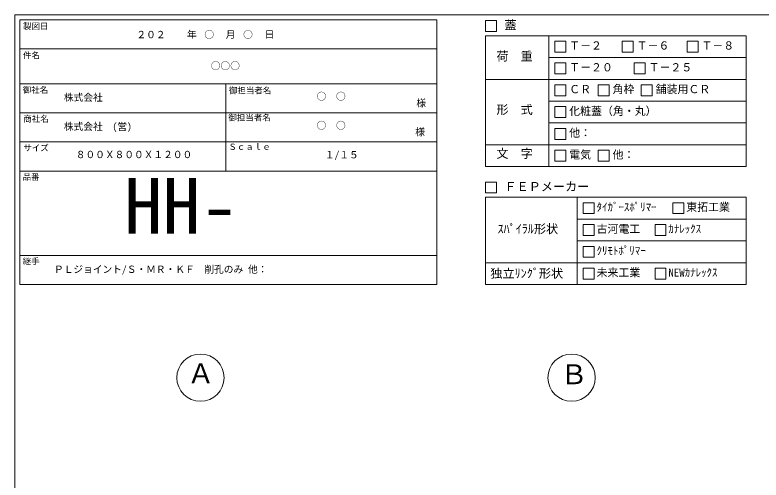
# Model space of a CAD drawing. Units: millimetres, scale not verified. Extents: x -4890 to 18490, y -2317 to 2317.
# Drawn here: x -1230 to 1847, y 398 to 2317 of the extents above; entities that cross this region are included whole.
import ezdxf
from ezdxf.enums import TextEntityAlignment as Align

# ---------------------------------------------------------------- set-up
doc = ezdxf.new("R2010")
doc.units = ezdxf.units.MM
doc.header["$LTSCALE"] = 10
for name, color, linetype, lineweight in [('0-2_waku', 7, 'Continuous', 18), ('0-3_gaikei', 7, 'Continuous', 18), ('0-E_文字１', 7, 'Continuous', 18), ('1-5_文字２', 7, 'Continuous', 5)]:
    doc.layers.add(name, color=color, linetype=linetype, lineweight=lineweight)
doc.styles.add('ＭＳ ゴシック', font='')
doc.styles.get('ＭＳ ゴシック').set_extended_font_data('MS Gothic')

msp = doc.modelspace()

# ---------------------------------------------------------------- linework, layer by layer
at = {"layer": '0-2_waku'}
for p, q in [((-1229.68, 2316.58), (-1229.68, -1958.42)), ((-1229.68, 2316.58), (4890.32, 2316.58)), ((-1209.68, 2296.58), (-1209.68, 1204.58)), ((-1209.68, 2296.58), (510.32, 2296.58)), ((-1209.68, 2296.58), (-1209.68, 1204.58)), ((-1209.68, 2296.58), (510.32, 2296.58)), ((-1209.68, 2296.58), (-1209.68, 1204.58)), ((510.32, 2296.58), (510.32, 1204.58)), ((710.33, 2230.8), (1785.33, 2230.8)), ((710.33, 2230.8), (710.33, 1690.8)), ((971, 2230.8), (971, 1690.8)), ((1785.33, 2230.8), (1785.33, 1690.8)), ((-1209.68, 2176.58), (510.32, 2176.58)), ((-1209.68, 2176.58), (510.32, 2176.58)), ((-1209.68, 2176.58), (510.32, 2176.58)), ((-1209.68, 2176.58), (510.32, 2176.58)), ((971, 2140.8), (1785.33, 2140.8)), ((-1209.68, 2032.58), (510.32, 2032.58)), ((-1209.68, 2032.58), (510.32, 2032.58)), ((-359.68, 2032.58), (-359.68, 1672.58)), ((710.33, 2050.8), (1785.33, 2050.8)), ((971, 1960.8), (1785.33, 1960.8)), ((-1209.68, 1912.58), (510.32, 1912.58)), ((971, 1870.8), (1785.33, 1870.8)), ((-1209.68, 1792.58), (510.32, 1792.58)), ((710.33, 1780.8), (1785.33, 1780.8)), ((-1209.68, 1672.58), (510.32, 1672.58)), ((710.33, 1690.8), (1785.33, 1690.8)), ((710.33, 1564.58), (1785.33, 1564.58)), ((710.33, 1564.58), (710.33, 1204.58)), ((1088.15, 1564.58), (1088.15, 1204.58)), ((1785.33, 1564.58), (1785.33, 1204.58)), ((1088.15, 1474.58), (1785.33, 1474.58)), ((1088.15, 1384.58), (1785.33, 1384.58)), ((-1209.68, 1324.58), (510.32, 1324.58)), ((710.33, 1294.58), (1785.33, 1294.58)), ((-1209.68, 1204.58), (510.32, 1204.58)), ((710.33, 1204.58), (1785.33, 1204.58)), ((710.33, 1204.58), (1785.33, 1204.58))]:
    msp.add_line(p, q, dxfattribs=at)
at = {"layer": '0-3_gaikei'}
for centre in [(-464.68, 820.33), (1065.32, 820.33)]:
    msp.add_circle(centre, 97.5, dxfattribs=at)
at = {"layer": '0-E_文字１'}
for p, q in [((710.32, 2293.62), (710.32, 2248.62)), ((710.32, 2248.62), (755.32, 2248.62)), ((996.28, 2208.3), (1041.28, 2208.3)), ((996.28, 2208.3), (996.28, 2163.3)), ((996.28, 2208.3), (996.28, 2163.3)), ((996.28, 2208.3), (1041.28, 2208.3)), ((996.28, 2208.3), (996.28, 2163.3)), ((996.28, 2208.3), (1041.28, 2208.3)), ((1041.28, 2208.3), (1041.28, 2163.3)), ((1041.28, 2208.3), (1041.28, 2163.3)), ((1041.28, 2208.3), (1041.28, 2163.3)), ((1274.37, 2208.3), (1319.37, 2208.3)), ((1274.37, 2208.3), (1274.37, 2163.3)), ((1319.37, 2208.3), (1319.37, 2163.3)), ((1541.57, 2208.3), (1586.57, 2208.3)), ((1541.57, 2208.3), (1541.57, 2163.3)), ((1586.57, 2208.3), (1586.57, 2163.3)), ((996.28, 2163.3), (1041.28, 2163.3)), ((996.28, 2163.3), (1041.28, 2163.3)), ((996.28, 2163.3), (1041.28, 2163.3)), ((1274.37, 2163.3), (1319.37, 2163.3)), ((1541.57, 2163.3), (1586.57, 2163.3)), ((996.28, 2118.3), (1041.28, 2118.3)), ((996.28, 2118.3), (996.28, 2073.3)), ((1041.28, 2118.3), (1041.28, 2073.3)), ((1323.77, 2118.3), (1368.77, 2118.3)), ((1323.77, 2118.3), (1323.77, 2073.3)), ((1368.77, 2118.3), (1368.77, 2073.3)), ((996.28, 2073.3), (1041.28, 2073.3)), ((1323.77, 2073.3), (1368.77, 2073.3)), ((996.28, 2028.3), (1041.28, 2028.3)), ((996.28, 2028.3), (996.28, 1983.3)), ((996.28, 2028.3), (996.28, 1983.3)), ((1041.28, 2028.3), (1041.28, 1983.3)), ((1041.28, 2028.3), (1041.28, 1983.3)), ((1175.28, 2028.3), (1220.28, 2028.3)), ((1175.28, 2028.3), (1175.28, 1983.3)), ((1220.28, 2028.3), (1220.28, 1983.3)), ((1352.79, 2028.3), (1397.79, 2028.3)), ((1352.79, 2028.3), (1352.79, 1983.3)), ((1397.79, 2028.3), (1397.79, 1983.3)), ((996.28, 1983.3), (1041.28, 1983.3)), ((996.28, 1983.3), (1041.28, 1983.3)), ((1175.28, 1983.3), (1220.28, 1983.3)), ((1352.79, 1983.3), (1397.79, 1983.3)), ((996.28, 1938.3), (996.28, 1893.3)), ((1041.28, 1938.3), (1041.28, 1893.3)), ((996.28, 1893.3), (1041.28, 1893.3)), ((996.28, 1848.3), (1041.28, 1848.3)), ((996.28, 1848.3), (996.28, 1803.3)), ((996.28, 1848.3), (996.28, 1803.3)), ((1041.28, 1848.3), (1041.28, 1803.3)), ((1041.28, 1848.3), (1041.28, 1803.3)), ((996.28, 1803.3), (1041.28, 1803.3)), ((996.28, 1803.3), (1041.28, 1803.3)), ((996.28, 1758.3), (996.28, 1713.3)), ((1175.28, 1758.3), (1175.28, 1713.3)), ((996.28, 1713.3), (1041.28, 1713.3)), ((1175.28, 1713.3), (1220.28, 1713.3)), ((710.32, 1627.4), (710.32, 1582.4)), ((710.32, 1582.4), (755.32, 1582.4)), ((1113.43, 1542.08), (1113.43, 1497.08)), ((1483.02, 1542.08), (1528.02, 1542.08)), ((1483.02, 1542.08), (1483.02, 1497.08)), ((1483.02, 1542.08), (1528.02, 1542.08)), ((1483.02, 1542.08), (1483.02, 1497.08)), ((1483.02, 1542.08), (1528.02, 1542.08)), ((1483.02, 1542.08), (1483.02, 1497.08)), ((1528.02, 1542.08), (1528.02, 1497.08)), ((1528.02, 1542.08), (1528.02, 1497.08)), ((1528.02, 1542.08), (1528.02, 1497.08)), ((1113.43, 1497.08), (1158.43, 1497.08)), ((1483.02, 1497.08), (1528.02, 1497.08)), ((1483.02, 1497.08), (1528.02, 1497.08)), ((1483.02, 1497.08), (1528.02, 1497.08)), ((1113.43, 1452.08), (1158.43, 1452.08)), ((1113.43, 1452.08), (1113.43, 1407.08)), ((1158.43, 1452.08), (1158.43, 1407.08)), ((1409.34, 1452.08), (1409.34, 1407.08)), ((1113.43, 1407.08), (1158.43, 1407.08)), ((1409.34, 1407.08), (1454.34, 1407.08)), ((1113.43, 1362.08), (1113.43, 1317.08)), ((1113.43, 1317.08), (1158.43, 1317.08)), ((1113.43, 1272.08), (1158.43, 1272.08)), ((1113.43, 1272.08), (1113.43, 1227.08)), ((1158.43, 1272.08), (1158.43, 1227.08)), ((1409.34, 1272.08), (1454.34, 1272.08)), ((1409.34, 1272.08), (1409.34, 1227.08)), ((1454.34, 1272.08), (1454.34, 1227.08)), ((1113.43, 1227.08), (1158.43, 1227.08)), ((1409.34, 1227.08), (1454.34, 1227.08))]:
    msp.add_line(p, q, dxfattribs=at)
for points in [[(710.32, 2293.62), (755.32, 2293.62), (755.32, 2248.62)], [(710.32, 2293.62), (755.32, 2293.62), (755.32, 2248.62)], [(996.28, 2028.3), (1041.28, 2028.3), (1041.28, 1983.3)], [(996.28, 2028.3), (996.28, 1983.3), (1041.28, 1983.3)], [(996.28, 1938.3), (1041.28, 1938.3), (1041.28, 1893.3)], [(996.28, 1848.3), (1041.28, 1848.3), (1041.28, 1803.3)], [(996.28, 1848.3), (996.28, 1803.3), (1041.28, 1803.3)], [(996.28, 1758.3), (1041.28, 1758.3), (1041.28, 1713.3)], [(1175.28, 1758.3), (1220.28, 1758.3), (1220.28, 1713.3)], [(710.32, 1627.4), (755.32, 1627.4), (755.32, 1582.4)], [(1113.43, 1542.08), (1158.43, 1542.08), (1158.43, 1497.08)], [(1409.34, 1452.08), (1454.34, 1452.08), (1454.34, 1407.08)], [(1113.43, 1362.08), (1158.43, 1362.08), (1158.43, 1317.08)]]:
    msp.add_lwpolyline(points, dxfattribs=at)

# ---------------------------------------------------------------- texts
at = {"layer": '0-E_文字１', "style": 'ＭＳ ゴシック'}
for s, height, p in [('製図日', 24.93, (-1196.41, 2250.14)), ('蓋', 36.66, (788.4, 2245.7)), ('\u3000\u3000年\u3000\u3000\u3000月\u3000\u3000\u3000日', 29.33, (-600.37, 2212.53)), ('Ｔ－２', 32.99, (1055.43, 2163.79)), ('Ｔ－６', 32.99, (1333.51, 2163.79)), ('Ｔ－８', 32.99, (1600.72, 2163.79)), ('件名', 24.93, (-1196.41, 2130.14)), ('荷\u3000重', 36.66, (755.28, 2117)), ('Ｔ－２０', 32.99, (1055.43, 2073.79)), ('Ｔ－２５', 32.99, (1382.91, 2073.79)), ('角枠', 32.99, (1234.42, 1983.79)), ('舗装用ＣＲ', 32.99, (1411.93, 1983.79)), ('御社名', 24.93, (-1197.39, 1987.13)), ('御担当者名', 24.93, (-347.48, 1984.92)), ('御担当者名', 24.93, (-347.48, 1984.92)), ('ＣＲ', 32.99, (1055.43, 1983.79)), ('様', 29.33, (425.27, 1929.42)), ('形\u3000式', 36.66, (755.28, 1897.04)), ('化粧蓋（角・丸）', 32.99, (1055.43, 1893.79)), ('御担当者名', 24.93, (-349.69, 1872.61)), ('商社名', 24.93, (-1194.78, 1868.09)), ('様', 29.33, (420.78, 1810.5)), ('他：', 32.99, (1055.43, 1803.79)), ('サイズ', 24.93, (-1194.78, 1748.09)), ('Ｓｃａｌｅ', 24.93, (-349.69, 1752.61)), ('８００Ｘ８００Ｘ１２００', 29.33, (-978.74, 1717.05)), ('１/１５', 29.33, (47.86, 1716.1)), ('文\u3000字', 36.66, (755.28, 1715.56)), ('電気', 32.99, (1055.43, 1713.79)), ('他：', 32.99, (1234.42, 1713.79)), ('品番', 24.93, (-1197.78, 1628.44)), ('HH-', 230.9, (-778.95, 1344.42)), ('ＦＥＰメーカー', 36.66, (788.4, 1579.48)), ('ﾀｲｶﾞｰｽﾎﾟﾘﾏｰ', 32.99, (1168.4, 1497.57)), ('東拓工業', 32.99, (1537.99, 1497.57)), ('ｽﾊﾟｲﾗﾙ形状', 36.66, (759.93, 1404.92)), ('古河電工', 32.99, (1168.4, 1407.57)), ('ｶﾅﾚｯｸｽ', 32.99, (1464.31, 1407.57)), ('ｸﾘﾓﾄﾎﾟﾘﾏｰ', 32.99, (1168.4, 1317.57)), ('継手', 24.93, (-1197.78, 1280.44)), ('ＰＬジョイント/Ｓ・ＭＲ・ＫＦ\u3000削孔のみ 他：', 29.33, (-1068.69, 1243.79)), ('独立ﾘﾝｸﾞ形状', 36.66, (730.4, 1221.44)), ('未来工業', 32.99, (1168.4, 1227.57)), ('NEWｶﾅﾚｯｸｽ', 32.99, (1464.31, 1227.57)), ('Ａ', 82.48, (-519.69, 772)), ('Ｂ', 82.48, (1018.87, 768.29))]:
    msp.add_text(s, height=height, dxfattribs=at).set_placement(p, align=Align.BOTTOM_LEFT)
at = {"layer": '1-5_文字２', "style": 'ＭＳ ゴシック'}
for s, p in [('\u3000\u3000２０２\u3000\u3000\u3000\u3000○\u3000\u3000\u3000○', (-808.85, 2211.75)), ('○○○', (-422.17, 2082.92)), ('株式会社', (-1027.68, 1952.67)), ('○\u3000○', (14.1, 1957.05)), ('○\u3000○', (14.1, 1837.05)), ('株式会社\u3000(営)', (-1027.68, 1832.67))]:
    msp.add_text(s, height=29.33, dxfattribs=at).set_placement(p, align=Align.BOTTOM_LEFT)

doc.saveas('drawing.dxf')
